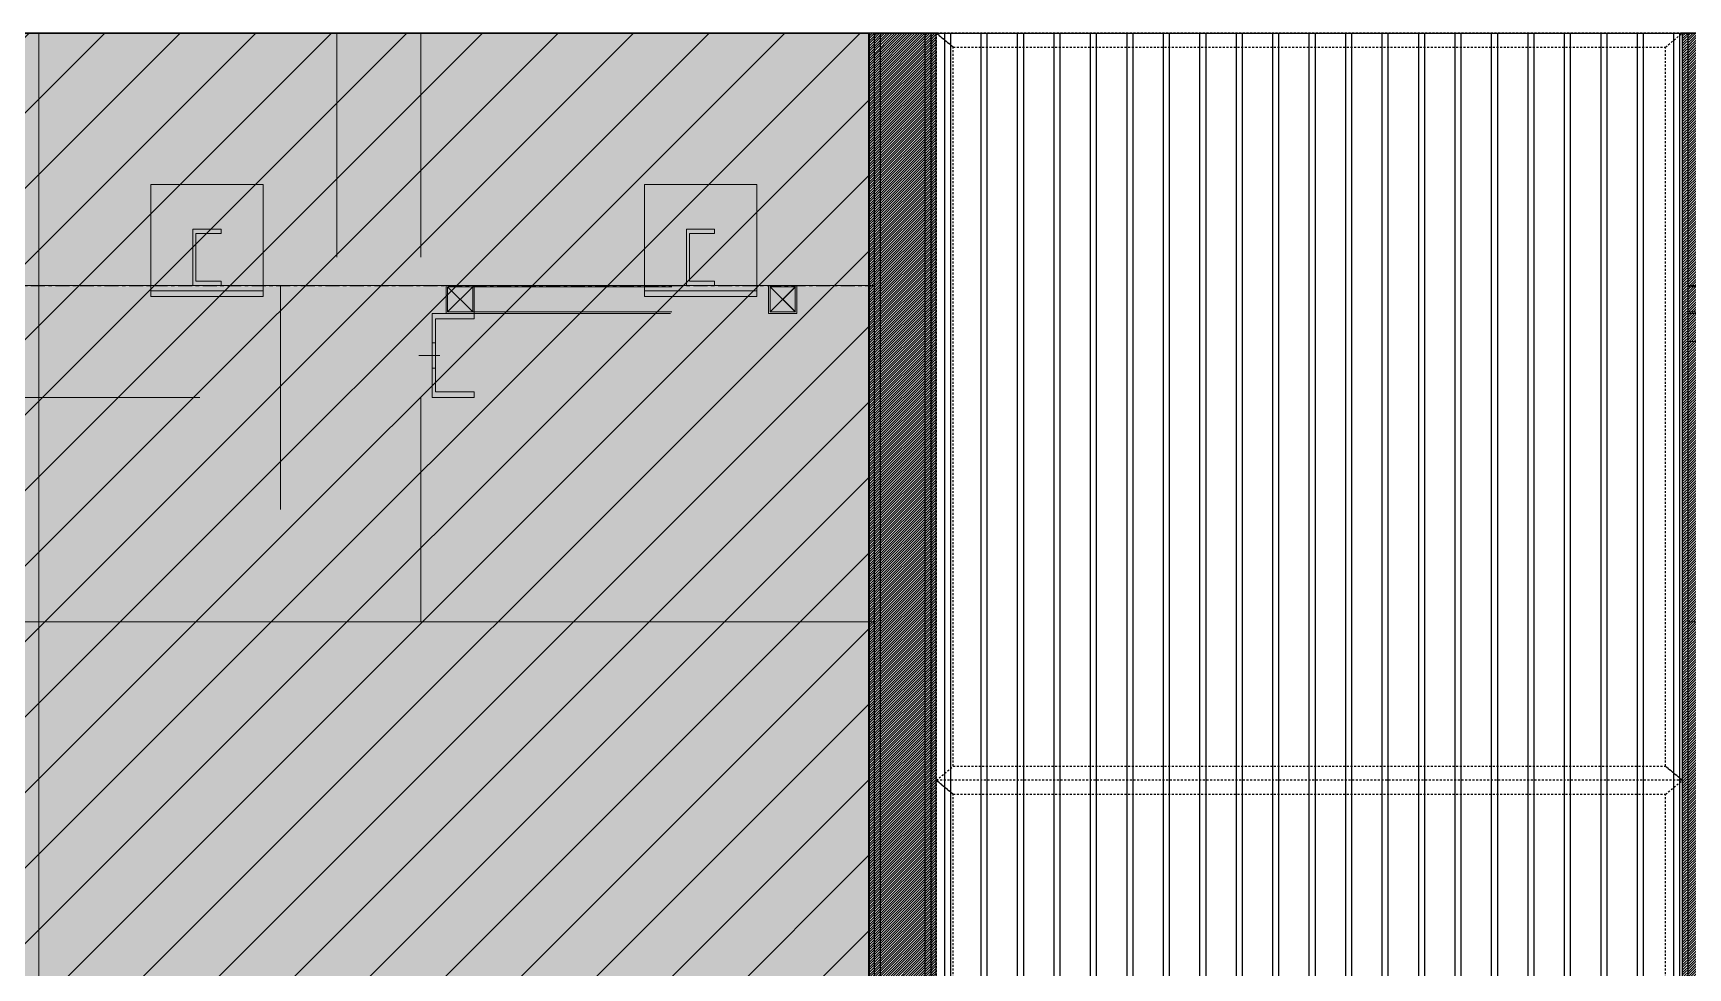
# Model space of a CAD drawing. Header units: millimetres. Extents: x 652937 to 1670132, y 1473552 to 2851037.
# Drawn here: x 835224 to 838174, y 1525273 to 1526940 of the extents above; entities that cross this region are included whole.
import ezdxf
from ezdxf.xclip import XClip

# ---------------------------------------------------------------- set-up
doc = ezdxf.new("R2010")
doc.units = ezdxf.units.MM
doc.header["$XCLIPFRAME"] = 0
for name, pattern in [('TA_GL_005.00000', [13.75, 5, -1.25, 1.25, -1.25, 5]), ('TA_HL_001.00000', [6.5, 3.55, -2.95]), ('XKITLINE00', [0]), ('XKITLINE02', [4, 2, -2])]:
    doc.linetypes.add(name, pattern=pattern)
doc.layers.add('000 - 0_HIDE_OBJ_FRAMING_DEF_SUB', color=1, linetype='Continuous', plot=False)
for name, color, linetype in [('000 - 0_SYM_DWG_GRIDLINE_MAIN_COLOR_251', 251, 'Continuous'), ('000 - CONCRETE_COL_WIPEOUT_', 250, 'Continuous'), ('000 - CONCRETE_WALL_MAIN_COLOR_2', 1, 'Continuous'), ('000 - H A T C H', 9, 'Continuous'), ('010 - ASPG_EXTR_MAIN_COLOR_2', 2, 'Continuous'), ('010 - ASPG_EXTR_WIPEOUT_', 250, 'Continuous'), ('010 - ASPG_FRAMING_MAIN_COLOR_1', 3, 'Continuous'), ('010 - ASPG_FRAMING_SUB_COLOR_2', 1, 'Continuous'), ('010 - ASPG_FRAMING_SUB_COLOR_3', 251, 'Continuous')]:
    doc.layers.add(name, color=color, linetype=linetype)
doc.layers.add('000_AREA_ASPG_AREA_HATCH_', color=7, linetype='Continuous', true_color=0xff8700, plot=False)
doc.layers.add('000_AREA_ASPG_AREA_MAIN_COLOR_1', color=7, linetype='Continuous', true_color=0xff8700, plot=False)
for name, color, linetype, lineweight in [('A-230-M_FLOOR', 2, 'Continuous', 25), ('Bolt', 7, 'Continuous', 0), ('Part', 2, 'Continuous', 0), ('Vertical Circulation', 7, 'Continuous', 9)]:
    doc.layers.add(name, color=color, linetype=linetype, lineweight=lineweight)
doc.styles.add('TA', font='', dxfattribs={"height": 4.5})
doc.styles.get('TA').set_extended_font_data('Cordia New')

# ---------------------------------------------------------------- blocks, each defined once
blk = doc.blocks.new('*U6164')
at = {"layer": '000 - 0_SYM_DWG_GRIDLINE_MAIN_COLOR_251', "linetype": 'ByBlock', "ltscale": 5}
blk.add_line((200, 0), (-30071, 0), dxfattribs=at)
at = {"style": 'TA', "flags": 1}
blk.add_attdef('LOCATION', (6, -6), '', height=4.5, rotation=270, dxfattribs=at)
blk = doc.blocks.new('W-1-PP18-ST_ENT3_REV02_20260413-044638_PP18_ENT3_ELE2-DIMS-2')
at = {"color": 6, "linetype": 'TA_GL_005.00000', "rotation": 180}
blk.add_blockref('*U6164', (-7244, 114420), dxfattribs=at)
blk = doc.blocks.new('GM_Louver Grill Vertical Z1 - Z Profile-20321545-ENT 3 ELE-4 Sheet')
at = {"layer": '000 - 0_HIDE_OBJ_FRAMING_DEF_SUB'}
blk.add_line((197327.3, 105550), (197327.3, 114870), dxfattribs=at)
blk = doc.blocks.new('E4')
at = {"layer": '000 - 0_HIDE_OBJ_FRAMING_DEF_SUB'}
for p, q in [((-1549352.3, 105550), (-1549352.3, 114870)), ((-1547952.3, 114870), (-1547952.3, 105550)), ((-1549352.3, 114820), (-1547952.3, 114820))]:
    blk.add_line(p, q, dxfattribs=at)
blk.add_lwpolyline([(-1549402.3, 114870), (-1547902.3, 114870), (-1547902.3, 105550), (-1549402.3, 105550)], close=True, dxfattribs=at)
at = {"layer": '000 - 0_HIDE_OBJ_FRAMING_DEF_SUB', "color": 8}
for p in [(-1746604.7, 0), (-1746529.7, 0), (-1746454.7, 0), (-1746379.7, 0), (-1746304.7, 0), (-1746229.7, 0), (-1746154.7, 0), (-1746079.7, 0), (-1746004.7, 0), (-1745929.7, 0), (-1745854.7, 0), (-1745779.7, 0), (-1745704.7, 0), (-1745629.7, 0), (-1745554.7, 0), (-1745479.7, 0), (-1745404.7, 0), (-1745329.7, 0)]:
    blk.add_blockref('GM_Louver Grill Vertical Z1 - Z Profile-20321545-ENT 3 ELE-4 Sheet', p, dxfattribs=at)
blk = doc.blocks.new('*A3534110')
at = {"layer": 'Part', "linetype": 'XKITLINE00', "lineweight": 0}
for p, q in [((616.947209, 162.330227), (616.947209, 162.430227)), ((616.947209, 162.430227), (619.147209, 162.430227)), ((619.147209, 162.330227), (616.947209, 162.330227)), ((619.147209, 162.330227), (619.147209, 162.430227)), ((619.147209, 162.430227), (619.147211, 162.430227)), ((619.147211, 162.330227), (619.147209, 162.330227))]:
    blk.add_line(p, q, dxfattribs=at)
at = {"layer": 'Part', "linetype": 'XKITLINE02', "lineweight": 0}
for p, q in [((616.947211, 162.330227), (616.947211, 162.430227)), ((619.147209, 162.430227), (619.147211, 162.430227)), ((619.147209, 162.330227), (619.147211, 162.330227)), ((619.147211, 162.330227), (619.147211, 162.430227))]:
    blk.add_line(p, q, dxfattribs=at)
blk = doc.blocks.new('*A3535111')
at = {"layer": 'Part', "linetype": 'XKITLINE00', "lineweight": 0}
for p, q in [((618.077209, 162.330227), (618.077209, 162.230227)), ((618.677209, 162.280227), (618.127209, 162.280227)), ((618.127209, 162.280227), (618.127209, 162.230227)), ((618.677209, 162.280227), (618.677209, 162.330227))]:
    blk.add_line(p, q, dxfattribs=at)
at = {"layer": 'Part', "linetype": 'XKITLINE02', "lineweight": 0}
for p, q in [((618.077209, 162.330227), (618.67721, 162.330227)), ((618.67721, 162.330227), (618.67721, 162.280227)), ((618.07721, 161.730227), (618.077209, 162.230227)), ((618.127209, 162.230227), (618.12721, 161.730227)), ((618.077209, 161.730227), (618.12721, 161.730227))]:
    blk.add_line(p, q, dxfattribs=at)
blk = doc.blocks.new('*A3536112')
at = {"layer": 'Part', "linetype": 'XKITLINE00', "lineweight": 0}
for p, q in [((616.747209, 162.630227), (616.947209, 162.430227)), ((619.177209, 162.430227), (619.347209, 162.630227)), ((616.947209, 162.430227), (619.177211, 162.430227))]:
    blk.add_line(p, q, dxfattribs=at)
at = {"layer": 'Part', "linetype": 'XKITLINE02', "lineweight": 0}
for p, q in [((616.747209, 162.630227), (619.347211, 162.630227)), ((616.947211, 162.430227), (616.747211, 162.630227)), ((619.177211, 162.430227), (619.347211, 162.630227))]:
    blk.add_line(p, q, dxfattribs=at)
blk = doc.blocks.new('*A3537113')
at = {"layer": 'Bolt', "linetype": 'XKITLINE02', "lineweight": 0}
for p, q in [((618.20641, 162.030227), (617.77721, 162.030227)), ((618.07721, 162.100227), (618.01721, 162.100227)), ((618.12721, 162.200227), (618.07721, 162.200227)), ((618.07721, 161.960227), (618.01721, 161.960227)), ((618.12721, 161.860227), (618.07721, 161.860227))]:
    blk.add_line(p, q, dxfattribs=at)
blk = doc.blocks.new('*A3538114')
at = {"layer": 'Bolt'}
for points in [[(617.217, 162.43), (617.217, 162.33), (617.077, 162.33), (617.077, 162.43)], [(619.017, 162.43), (619.017, 162.33), (618.877, 162.33), (618.877, 162.43)]]:
    blk.add_hatch(color=256, dxfattribs=at).paths.add_polyline_path(points, flags=17)
at = {"layer": 'Bolt', "linetype": 'XKITLINE00', "lineweight": 0}
for p, q in [((617.077, 162.33), (617.077, 162.43)), ((617.147, 162.33), (617.147, 162.43)), ((617.217, 162.33), (617.217, 162.43)), ((618.877, 162.33), (618.877, 162.43)), ((618.947, 162.33), (618.947, 162.43)), ((619.017, 162.33), (619.017, 162.43))]:
    blk.add_line(p, q, dxfattribs=at)
blk = doc.blocks.new('15')
at = {"layer": 'Part', "linetype": 'XKITLINE00', "lineweight": 0}
blk.add_line((663599.6429, 1524508.0262), (663599.6429, 1524508.0262), dxfattribs=at)
at = {"layer": 'Part', "color": 253, "linetype": 'XKITLINE00', "lineweight": 0}
blk.add_lwpolyline([(663601.1229, 1524508.0262), (663601.1229, 1524504.6962), (663599.6429, 1524504.6962), (663599.6429, 1524508.0262)], close=True, dxfattribs=at)
blk = doc.blocks.new('W-1-PP18-ST_ENT3_REV02_20260413-214324_PP18_ENT3_SE_ELE4-1')
at = {"layer": 'A-230-M_FLOOR', "lineweight": 9}
blk.add_lwpolyline([(8200, 114420), (8200, 114870), (20210.3, 114870), (20210.3, 114420)], dxfattribs=at)
at = {"layer": 'A-230-M_FLOOR', "color": 4, "lineweight": 9}
blk.add_lwpolyline([(15305, 103500), (15305, 114420)], dxfattribs=at)
at = {"layer": 'Part', "linetype": 'XKITLINE00', "lineweight": 0}
for p, q in [((19810.3, 114420), (8450, 114420)), ((15305, 113820), (11575, 113820))]:
    blk.add_line(p, q, dxfattribs=at)
at = {"layer": 'Part', "linetype": 'XKITLINE02', "lineweight": 0}
for p, q in [((14340.7, 113780), (14340.7, 111760)), ((14340.7, 113780), (14340.7, 111760)), ((14346.7, 113780), (14346.7, 111760)), ((14346.7, 113780), (14346.7, 111760)), ((14393.7, 113780), (14393.7, 113780)), ((14393.7, 113780), (14393.7, 113780)), ((15000.9, 113780), (15000.9, 111760)), ((15000.9, 113780), (15000.9, 111760)), ((15006.9, 113780), (15006.9, 111760)), ((15006.9, 113780), (15006.9, 111760)), ((15053.9, 113780), (15053.9, 113780)), ((15053.9, 113780), (15053.9, 113780))]:
    blk.add_line(p, q, dxfattribs=at)
at = {"layer": 'Part', "linetype": 'XKITLINE00', "lineweight": 0}
for points in [[(14393.7, 111760), (14393.7, 113780), (14293.7, 113780), (14293.7, 111760)], [(15053.9, 111760), (15053.9, 113780), (14953.9, 113780), (14953.9, 111760)]]:
    blk.add_lwpolyline(points, close=True, dxfattribs=at)
blk.add_blockref('E4', (1563456.2, 0))
at = {"lineweight": 0, "xscale": 100, "yscale": 100, "zscale": 100}
for name, p in [('*A3536112', (-47461, 97557)), ('*A3534110', (-47461, 97557)), ('*A3538114', (-47461, 97557)), ('*A3536112', (-46800.9, 97557)), ('*A3534110', (-46800.9, 97557)), ('*A3538114', (-46800.9, 97557)), ('*A3537113', (-47461, 97557)), ('*A3535111', (-47461, 97557)), ('*A3537113', (-46800.9, 97557)), ('*A3535111', (-46800.9, 97557))]:
    blk.add_blockref(name, p, dxfattribs=at)
at = {"layer": 'Vertical Circulation', "color": 4, "xscale": 1000, "yscale": 1000, "zscale": 1000}
blk.add_blockref('15', (-663587079.2, -1524393156.2), dxfattribs=at)
blk = doc.blocks.new('*A39834507')
at = {"layer": 'Part', "linetype": 'XKITLINE02', "lineweight": 0}
for p, q in [((77.772608, -64.620099), (76.522011, -64.620099)), ((76.522011, -64.620099), (76.522011, -67.620099)), ((77.772011, -67.620099), (77.772011, -64.620099)), ((76.522011, -67.620099), (77.772608, -67.620099))]:
    blk.add_line(p, q, dxfattribs=at)
blk = doc.blocks.new('*A40304554')
at = {"layer": 'Part', "linetype": 'XKITLINE00', "lineweight": 0}
for p, q in [((74.365186, -62.370099), (81.765336, -62.370099)), ((74.365186, -62.370099), (74.365186, -79.020099)), ((81.765186, -79.020099), (81.765186, -62.370099)), ((81.765336, -79.020099), (81.765336, -62.370099))]:
    blk.add_line(p, q, dxfattribs=at)
at = {"layer": 'Part', "linetype": 'XKITLINE02', "lineweight": 0}
for p, q in [((74.365336, -62.370099), (74.365186, -62.370099)), ((74.365336, -79.020099), (74.365336, -62.370099))]:
    blk.add_line(p, q, dxfattribs=at)
blk = doc.blocks.new('*A44785002')
at = {"layer": 'Part', "linetype": 'XKITLINE00', "lineweight": 0}
for p, q in [((74.265361, -64.620099), (74.365186, -64.620099)), ((110.596866, -64.620099), (81.765361, -64.620099)), ((74.265361, -67.620099), (74.365186, -67.620099)), ((110.596866, -67.620099), (81.765361, -67.620099))]:
    blk.add_line(p, q, dxfattribs=at)
at = {"layer": 'Part', "linetype": 'XKITLINE02', "lineweight": 0}
for p, q in [((81.765361, -64.620099), (74.365186, -64.620099)), ((81.765361, -67.620099), (74.365186, -67.620099))]:
    blk.add_line(p, q, dxfattribs=at)
blk = doc.blocks.new('*A47285252')
at = {"layer": 'Part', "linetype": 'XKITLINE02', "lineweight": 0}
for p, q in [((77.997011, -64.620099), (83.997011, -64.620099)), ((77.997011, -64.870099), (77.997011, -64.620099)), ((78.009514, -64.632599), (78.009514, -64.857599)), ((78.009514, -64.632599), (83.984514, -64.632599)), ((78.234559, -64.857599), (78.234559, -64.632599)), ((78.247061, -64.870099), (78.247061, -64.620099)), ((83.747061, -64.870099), (83.747061, -64.620099)), ((83.759559, -64.632599), (83.759559, -64.857599)), ((83.984514, -64.857599), (83.984514, -64.632599)), ((83.997011, -64.870099), (83.997011, -64.620099)), ((83.997011, -64.870099), (77.997011, -64.870099)), ((78.009514, -64.857599), (83.984514, -64.857599))]:
    blk.add_line(p, q, dxfattribs=at)
blk = doc.blocks.new('*A47295253')
at = {"layer": 'Part', "linetype": 'XKITLINE02', "lineweight": 0}
for p, q in [((76.522604, -64.620099), (53.802119, -64.620099)), ((76.522011, -65.620099), (76.522011, -64.620099)), ((53.802119, -65.620099), (76.522604, -65.620099))]:
    blk.add_line(p, q, dxfattribs=at)
blk = doc.blocks.new('*A47305254')
at = {"layer": 'Part', "linetype": 'XKITLINE00', "lineweight": 0}
for p, q in [((74.265186, -62.370099), (74.365186, -62.370099)), ((112.601869, -62.370099), (81.765186, -62.370099))]:
    blk.add_line(p, q, dxfattribs=at)
at = {"layer": 'Part', "linetype": 'XKITLINE02', "lineweight": 0}
for p, q in [((111.852019, -62.370099), (74.365186, -62.370099)), ((74.365186, -62.370099), (81.765186, -62.370099)), ((52.551889, -64.620099), (110.596866, -64.620099))]:
    blk.add_line(p, q, dxfattribs=at)
blk = doc.blocks.new('*A47315255')
at = {"layer": 'Part', "linetype": 'XKITLINE02', "lineweight": 0}
for p, q in [((84.235098, -64.870099), (83.85952, -64.870099)), ((83.85952, -64.870099), (83.85952, -65.620099)), ((84.23452, -64.920099), (84.23452, -64.870099)), ((83.88952, -65.570099), (83.88952, -64.920099)), ((83.88952, -64.920099), (84.235098, -64.920099)), ((83.85952, -65.620099), (84.235098, -65.620099)), ((84.235098, -65.570099), (83.88952, -65.570099)), ((84.23452, -65.620099), (84.23452, -65.570099))]:
    blk.add_line(p, q, dxfattribs=at)
blk = doc.blocks.new('*A47325256')
at = {"layer": 'Part', "linetype": 'XKITLINE02', "lineweight": 0}
for p, q in [((78.247584, -64.870099), (77.872016, -64.870099)), ((77.872016, -64.870099), (77.872016, -65.620099)), ((78.247016, -64.920099), (78.247016, -64.870099)), ((77.902016, -65.570099), (77.902016, -64.920099)), ((77.902016, -64.920099), (78.247584, -64.920099)), ((77.872016, -65.620099), (78.247584, -65.620099)), ((78.247584, -65.570099), (77.902016, -65.570099)), ((78.247016, -65.620099), (78.247016, -65.570099))]:
    blk.add_line(p, q, dxfattribs=at)
blk = doc.blocks.new('*A47565280')
at = {"layer": 'Part', "linetype": 'XKITLINE00', "lineweight": 0}
for p, q in [((86.022016, -67.770099), (86.022016, -67.720099)), ((86.022016, -67.720099), (87.122016, -67.720099)), ((86.022016, -67.770099), (87.122126, -67.770099)), ((87.122016, -67.770099), (87.122016, -67.720099)), ((87.122126, -67.770099), (87.122126, -67.720099))]:
    blk.add_line(p, q, dxfattribs=at)
at = {"layer": 'Part', "linetype": 'XKITLINE02', "lineweight": 0}
for p, q in [((86.022126, -67.770099), (86.022126, -67.720099)), ((87.122126, -67.720099), (87.122016, -67.720099)), ((87.122016, -67.720099), (87.122126, -67.720099))]:
    blk.add_line(p, q, dxfattribs=at)
blk = doc.blocks.new('*A47575281')
at = {"layer": 'Part', "linetype": 'XKITLINE00', "lineweight": 0}
for p, q in [((86.587041, -67.770099), (86.587041, -67.820099)), ((86.612041, -67.795099), (86.612041, -67.820099)), ((86.612041, -67.795099), (86.887041, -67.795099)), ((86.612101, -67.795099), (86.612101, -67.820099)), ((86.887041, -67.795099), (86.887041, -67.770099)), ((86.887101, -67.795099), (86.887101, -67.770099))]:
    blk.add_line(p, q, dxfattribs=at)
at = {"layer": 'Part', "linetype": 'XKITLINE02', "lineweight": 0}
for p, q in [((86.587041, -67.770099), (86.887101, -67.770099)), ((86.587041, -67.820099), (86.587041, -68.070099)), ((86.587101, -68.070099), (86.587101, -67.770099)), ((86.612041, -67.820099), (86.612041, -68.070099)), ((86.612101, -67.820099), (86.612101, -68.070099)), ((86.887101, -67.795099), (86.887041, -67.795099)), ((86.887041, -67.795099), (86.887101, -67.795099)), ((86.587041, -68.070099), (86.612101, -68.070099))]:
    blk.add_line(p, q, dxfattribs=at)
blk = doc.blocks.new('*A47585282')
at = {"layer": 'Part', "linetype": 'XKITLINE00', "lineweight": 0}
for p, q in [((85.921996, -67.620099), (86.022016, -67.720099)), ((87.221996, -67.620099), (87.122016, -67.720099)), ((87.122126, -67.720099), (87.222146, -67.620099)), ((86.022016, -67.720099), (87.122016, -67.720099))]:
    blk.add_line(p, q, dxfattribs=at)
at = {"layer": 'Part', "linetype": 'XKITLINE02', "lineweight": 0}
for p, q in [((85.922146, -67.620099), (85.921996, -67.620099)), ((85.921996, -67.620099), (87.222146, -67.620099)), ((86.022126, -67.720099), (85.922146, -67.620099)), ((87.122016, -67.720099), (87.122126, -67.720099)), ((87.122016, -67.720099), (87.122126, -67.720099))]:
    blk.add_line(p, q, dxfattribs=at)
blk = doc.blocks.new('*A47595283')
at = {"layer": 'Bolt', "linetype": 'XKITLINE02', "lineweight": 0}
for p, q in [((86.517471, -67.945099), (86.732071, -67.945099)), ((86.557064, -67.910099), (86.587064, -67.910099)), ((86.557078, -67.980099), (86.587078, -67.980099)), ((86.587052, -67.910099), (86.612052, -67.910099)), ((86.587091, -67.980099), (86.612091, -67.980099))]:
    blk.add_line(p, q, dxfattribs=at)
blk = doc.blocks.new('*A47605284')
at = {"layer": 'Bolt'}
for points in [[(86.137, -67.77), (86.137, -67.72), (86.207, -67.72), (86.207, -67.77)], [(86.937, -67.77), (86.937, -67.72), (87.007, -67.72), (87.007, -67.77)]]:
    blk.add_hatch(color=256, dxfattribs=at).paths.add_polyline_path(points, flags=17)
at = {"layer": 'Bolt', "linetype": 'XKITLINE00', "lineweight": 0}
for p, q in [((86.137, -67.72), (86.137, -67.77)), ((86.172, -67.72), (86.172, -67.77)), ((86.207, -67.72), (86.207, -67.77)), ((86.937, -67.72), (86.937, -67.77)), ((86.972, -67.72), (86.972, -67.77)), ((87.007, -67.72), (87.007, -67.77))]:
    blk.add_line(p, q, dxfattribs=at)
blk = doc.blocks.new('*A47645288')
at = {"layer": 'Part', "linetype": 'XKITLINE00', "lineweight": 0}
for p, q in [((82.715516, -67.770099), (82.715516, -67.720099)), ((82.715516, -67.720099), (83.815516, -67.720099)), ((82.715516, -67.770099), (83.815626, -67.770099)), ((83.815516, -67.770099), (83.815516, -67.720099)), ((83.815626, -67.770099), (83.815626, -67.720099))]:
    blk.add_line(p, q, dxfattribs=at)
at = {"layer": 'Part', "linetype": 'XKITLINE02', "lineweight": 0}
for p, q in [((82.715626, -67.770099), (82.715626, -67.720099)), ((83.815626, -67.720099), (83.815516, -67.720099)), ((83.815516, -67.720099), (83.815626, -67.720099))]:
    blk.add_line(p, q, dxfattribs=at)
blk = doc.blocks.new('*A47655289')
at = {"layer": 'Part', "linetype": 'XKITLINE00', "lineweight": 0}
for p, q in [((83.280541, -67.770099), (83.280541, -67.820099)), ((83.305541, -67.795099), (83.305541, -67.820099)), ((83.305541, -67.795099), (83.580541, -67.795099)), ((83.305601, -67.795099), (83.305601, -67.820099)), ((83.580541, -67.795099), (83.580541, -67.770099)), ((83.580601, -67.795099), (83.580601, -67.770099))]:
    blk.add_line(p, q, dxfattribs=at)
at = {"layer": 'Part', "linetype": 'XKITLINE02', "lineweight": 0}
for p, q in [((83.280541, -67.770099), (83.580601, -67.770099)), ((83.280541, -67.820099), (83.280541, -68.070099)), ((83.280601, -68.070099), (83.280601, -67.770099)), ((83.305541, -67.820099), (83.305541, -68.070099)), ((83.305601, -67.820099), (83.305601, -68.070099)), ((83.580601, -67.795099), (83.580541, -67.795099)), ((83.580541, -67.795099), (83.580601, -67.795099)), ((83.280541, -68.070099), (83.305601, -68.070099))]:
    blk.add_line(p, q, dxfattribs=at)
blk = doc.blocks.new('*A47665290')
at = {"layer": 'Part', "linetype": 'XKITLINE00', "lineweight": 0}
for p, q in [((82.615496, -67.620099), (82.715516, -67.720099)), ((83.915496, -67.620099), (83.815516, -67.720099)), ((83.815626, -67.720099), (83.915646, -67.620099)), ((82.715516, -67.720099), (83.815516, -67.720099))]:
    blk.add_line(p, q, dxfattribs=at)
at = {"layer": 'Part', "linetype": 'XKITLINE02', "lineweight": 0}
for p, q in [((82.615646, -67.620099), (82.615496, -67.620099)), ((82.615496, -67.620099), (83.915646, -67.620099)), ((82.715626, -67.720099), (82.615646, -67.620099)), ((83.815516, -67.720099), (83.815626, -67.720099)), ((83.815516, -67.720099), (83.815626, -67.720099))]:
    blk.add_line(p, q, dxfattribs=at)
blk = doc.blocks.new('*A47675291')
at = {"layer": 'Bolt', "linetype": 'XKITLINE02', "lineweight": 0}
for p, q in [((83.210971, -67.945099), (83.425571, -67.945099)), ((83.250564, -67.910099), (83.280564, -67.910099)), ((83.250578, -67.980099), (83.280578, -67.980099)), ((83.280552, -67.910099), (83.305552, -67.910099)), ((83.280591, -67.980099), (83.305591, -67.980099))]:
    blk.add_line(p, q, dxfattribs=at)
blk = doc.blocks.new('*A47685292')
at = {"layer": 'Bolt'}
for points in [[(82.831, -67.77), (82.831, -67.72), (82.901, -67.72), (82.901, -67.77)], [(83.631, -67.77), (83.631, -67.72), (83.701, -67.72), (83.701, -67.77)]]:
    blk.add_hatch(color=256, dxfattribs=at).paths.add_polyline_path(points, flags=17)
at = {"layer": 'Bolt', "linetype": 'XKITLINE00', "lineweight": 0}
for p, q in [((82.831, -67.72), (82.831, -67.77)), ((82.866, -67.72), (82.866, -67.77)), ((82.901, -67.72), (82.901, -67.77)), ((83.631, -67.72), (83.631, -67.77)), ((83.666, -67.72), (83.666, -67.77)), ((83.701, -67.72), (83.701, -67.77))]:
    blk.add_line(p, q, dxfattribs=at)
blk = doc.blocks.new('*A48405364')
at = {"layer": 'Bolt', "linetype": 'XKITLINE02', "lineweight": 0}
for p, q in [((77.902437, -65.132599), (77.872437, -65.132599)), ((77.942029, -65.245099), (77.752429, -65.245099)), ((77.902422, -65.357599), (77.872422, -65.357599))]:
    blk.add_line(p, q, dxfattribs=at)
blk = doc.blocks.new('*A49035427')
at = {"layer": 'Part', "linetype": 'XKITLINE02', "lineweight": 0}
for p, q in [((80.765609, -64.620099), (79.765409, -64.620099)), ((79.765409, -64.670099), (79.765409, -64.620099)), ((80.765609, -64.670099), (79.765409, -64.670099)), ((79.765609, -64.670099), (79.765609, -64.620099)), ((80.765409, -64.620099), (80.765609, -64.620099)), ((80.765409, -64.670099), (80.765409, -64.620099)), ((80.765609, -64.670099), (80.765409, -64.670099)), ((80.765609, -64.620099), (80.765609, -64.670099))]:
    blk.add_line(p, q, dxfattribs=at)
blk = doc.blocks.new('*A49045428')
at = {"layer": 'Part', "linetype": 'XKITLINE02', "lineweight": 0}
for p, q in [((80.765371, -63.720099), (79.765359, -63.720099)), ((79.765359, -63.720099), (79.765359, -64.720099)), ((79.765371, -64.720099), (79.765371, -63.720099)), ((80.765359, -64.720099), (80.765359, -63.720099)), ((80.765371, -64.720099), (80.765371, -63.720099)), ((79.765359, -64.720099), (80.765371, -64.720099))]:
    blk.add_line(p, q, dxfattribs=at)
blk = doc.blocks.new('*A49055429')
at = {"layer": 'Part', "linetype": 'XKITLINE02', "lineweight": 0}
for p, q in [((80.140387, -64.120099), (80.390527, -64.120099)), ((80.140387, -64.620099), (80.140387, -64.120099)), ((80.140527, -64.620099), (80.140527, -64.120099)), ((80.390527, -64.157599), (80.165387, -64.157599)), ((80.165387, -64.582599), (80.165387, -64.157599)), ((80.165527, -64.582599), (80.165527, -64.157599)), ((80.390387, -64.157599), (80.390387, -64.120099)), ((80.390527, -64.120099), (80.390527, -64.157599)), ((80.165387, -64.582599), (80.390527, -64.582599)), ((80.390387, -64.620099), (80.390387, -64.582599)), ((80.390527, -64.582599), (80.390527, -64.620099)), ((80.390527, -64.620099), (80.140387, -64.620099))]:
    blk.add_line(p, q, dxfattribs=at)
blk = doc.blocks.new('*A49065430')
at = {"layer": 'Part', "linetype": 'XKITLINE02', "lineweight": 0}
for p, q in [((75.740387, -64.120099), (75.990527, -64.120099)), ((75.740387, -64.620099), (75.740387, -64.120099)), ((75.740527, -64.620099), (75.740527, -64.120099)), ((75.990527, -64.157599), (75.765387, -64.157599)), ((75.765387, -64.582599), (75.765387, -64.157599)), ((75.765527, -64.582599), (75.765527, -64.157599)), ((75.990387, -64.157599), (75.990387, -64.120099)), ((75.990527, -64.120099), (75.990527, -64.157599)), ((75.765387, -64.582599), (75.990527, -64.582599)), ((75.990387, -64.620099), (75.990387, -64.582599)), ((75.990527, -64.582599), (75.990527, -64.620099)), ((75.990527, -64.620099), (75.740387, -64.620099))]:
    blk.add_line(p, q, dxfattribs=at)
blk = doc.blocks.new('*A49075431')
at = {"layer": 'Part', "linetype": 'XKITLINE02', "lineweight": 0}
for p, q in [((76.365371, -63.720099), (75.36536, -63.720099)), ((75.36536, -63.720099), (75.36536, -64.720099)), ((75.365371, -64.720099), (75.365371, -63.720099)), ((76.36536, -64.720099), (76.36536, -63.720099)), ((76.365371, -64.720099), (76.365371, -63.720099)), ((75.36536, -64.720099), (76.365371, -64.720099))]:
    blk.add_line(p, q, dxfattribs=at)
blk = doc.blocks.new('*A49085432')
at = {"layer": 'Part', "linetype": 'XKITLINE02', "lineweight": 0}
for p, q in [((76.365609, -64.620099), (75.365409, -64.620099)), ((75.365409, -64.670099), (75.365409, -64.620099)), ((76.365609, -64.670099), (75.365409, -64.670099)), ((75.365609, -64.670099), (75.365609, -64.620099)), ((76.365409, -64.620099), (76.365609, -64.620099)), ((76.365409, -64.670099), (76.365409, -64.620099)), ((76.365609, -64.670099), (76.365409, -64.670099)), ((76.365609, -64.620099), (76.365609, -64.670099))]:
    blk.add_line(p, q, dxfattribs=at)
blk = doc.blocks.new('*A49275451')
at = {"layer": 'Part', "linetype": 'XKITLINE02', "lineweight": 0}
for p, q in [((77.772604, -62.370099), (77.021911, -62.370099)), ((77.021911, -62.370099), (77.021911, -64.620099)), ((77.771911, -62.370099), (77.771911, -64.620099)), ((77.021911, -64.620099), (77.772604, -64.620099))]:
    blk.add_line(p, q, dxfattribs=at)
blk = doc.blocks.new('*A49285452')
at = {"layer": 'Part', "linetype": 'XKITLINE02', "lineweight": 0}
for p, q in [((80.872061, -64.620099), (80.872584, -64.620099)), ((81.122584, -64.620099), (80.872061, -64.620099)), ((80.872061, -64.620099), (80.872061, -64.870099)), ((81.109561, -64.857599), (80.884561, -64.632599)), ((80.884561, -64.857599), (81.109561, -64.632599)), ((80.884561, -64.632599), (80.885084, -64.632599)), ((80.884561, -64.857599), (80.884561, -64.632599)), ((80.884561, -64.632599), (81.109561, -64.632599)), ((80.885084, -64.857599), (81.110084, -64.632599)), ((80.885084, -64.632599), (81.110084, -64.857599)), ((81.109561, -64.632599), (81.110084, -64.632599)), ((81.109561, -64.632599), (81.109561, -64.857599)), ((81.122061, -64.620099), (81.122061, -64.870099)), ((80.872061, -64.870099), (81.122584, -64.870099)), ((80.884561, -64.857599), (80.885084, -64.857599)), ((81.109561, -64.857599), (80.884561, -64.857599)), ((81.109561, -64.857599), (81.110084, -64.857599))]:
    blk.add_line(p, q, dxfattribs=at)
blk = doc.blocks.new('*A49295453')
at = {"layer": 'Part', "linetype": 'XKITLINE02', "lineweight": 0}
for p, q in [((77.997011, -64.620099), (77.997584, -64.620099)), ((78.247584, -64.620099), (77.997011, -64.620099)), ((77.997011, -64.620099), (77.997011, -64.870099)), ((78.009514, -64.632599), (78.010084, -64.632599)), ((78.009514, -64.857599), (78.009514, -64.632599)), ((78.009514, -64.632599), (78.234559, -64.632599)), ((78.010084, -64.857599), (78.235084, -64.632599)), ((78.010084, -64.632599), (78.235084, -64.857599)), ((78.234559, -64.632599), (78.235084, -64.632599)), ((78.234559, -64.632599), (78.234559, -64.857599)), ((78.247061, -64.620099), (78.247061, -64.870099)), ((77.997011, -64.870099), (78.247584, -64.870099)), ((78.009514, -64.857599), (78.010084, -64.857599)), ((78.234559, -64.857599), (78.009514, -64.857599)), ((78.234559, -64.857599), (78.235084, -64.857599))]:
    blk.add_line(p, q, dxfattribs=at)
blk = doc.blocks.new('*A49515475')
at = {"layer": 'Part', "linetype": 'XKITLINE00', "lineweight": 0}
for p in [(88.071891, -83.220099), (90.071891, -65.120099)]:
    blk.add_line(p, (88.071891, -65.120099), dxfattribs=at)
at = {"layer": 'Part', "linetype": 'XKITLINE02', "lineweight": 0}
blk.add_line((88.072141, -83.220099), (88.072141, -65.120099), dxfattribs=at)
blk = doc.blocks.new('*A49535477')
at = {"layer": 'Part', "linetype": 'XKITLINE00', "lineweight": 0}
for p, q in [((86.322021, -67.820099), (86.322029, -67.820099)), ((86.322021, -67.820099), (86.322021, -71.470099)), ((86.322021, -67.820099), (86.822029, -67.820099)), ((86.822021, -67.820099), (86.822021, -71.470099)), ((86.822113, -67.820099), (86.822113, -71.470099)), ((86.822121, -67.820099), (86.822113, -67.820099)), ((86.322021, -71.825099), (86.322021, -77.870099)), ((86.822021, -71.795099), (86.822021, -77.870099)), ((86.822113, -71.795099), (86.822113, -77.870099)), ((86.322021, -77.870099), (86.322029, -77.870099)), ((86.322021, -77.870099), (86.822029, -77.870099)), ((86.822113, -77.870099), (86.822121, -77.870099))]:
    blk.add_line(p, q, dxfattribs=at)
at = {"layer": 'Part', "linetype": 'XKITLINE02', "lineweight": 0}
for p, q in [((86.322029, -67.820099), (86.322029, -77.870099)), ((86.322113, -77.870099), (86.322113, -67.820099)), ((86.322113, -67.820099), (86.322121, -67.820099)), ((86.322121, -77.870099), (86.322121, -67.820099)), ((86.557029, -67.820099), (86.557029, -77.870099)), ((86.557113, -67.820099), (86.557113, -77.870099)), ((86.587029, -67.820099), (86.587029, -77.870099)), ((86.587113, -67.820099), (86.587113, -77.870099)), ((86.822029, -67.820099), (86.822029, -77.870099)), ((86.822029, -67.820099), (86.822113, -67.820099)), ((86.822029, -67.820099), (86.822121, -67.820099)), ((86.822121, -77.870099), (86.822121, -67.820099)), ((86.322021, -71.470099), (86.322021, -71.825099)), ((86.822021, -71.470099), (86.822021, -71.795099)), ((86.822113, -71.470099), (86.822113, -71.795099)), ((86.322121, -77.870099), (86.322113, -77.870099)), ((86.822029, -77.870099), (86.822113, -77.870099)), ((86.822029, -77.870099), (86.822121, -77.870099))]:
    blk.add_line(p, q, dxfattribs=at)
blk = doc.blocks.new('*A49545478')
at = {"layer": 'Part', "linetype": 'XKITLINE00', "lineweight": 0}
for p, q in [((83.015521, -67.820099), (83.015529, -67.820099)), ((83.015521, -67.820099), (83.015521, -71.470099)), ((83.015521, -67.820099), (83.515529, -67.820099)), ((83.515521, -67.820099), (83.515521, -71.470099)), ((83.515613, -67.820099), (83.515613, -71.470099)), ((83.515621, -67.820099), (83.515613, -67.820099)), ((83.015521, -71.825099), (83.015521, -77.870099)), ((83.515521, -71.795099), (83.515521, -77.870099)), ((83.515613, -71.795099), (83.515613, -77.870099)), ((83.015521, -77.870099), (83.015529, -77.870099)), ((83.015521, -77.870099), (83.515529, -77.870099)), ((83.515613, -77.870099), (83.515621, -77.870099))]:
    blk.add_line(p, q, dxfattribs=at)
at = {"layer": 'Part', "linetype": 'XKITLINE02', "lineweight": 0}
for p, q in [((83.015529, -67.820099), (83.015529, -77.870099)), ((83.015613, -77.870099), (83.015613, -67.820099)), ((83.015613, -67.820099), (83.015621, -67.820099)), ((83.015621, -67.820099), (83.015621, -77.870099)), ((83.250529, -67.820099), (83.250529, -77.870099)), ((83.250613, -67.820099), (83.250613, -77.870099)), ((83.280529, -67.820099), (83.280529, -77.870099)), ((83.280613, -67.820099), (83.280613, -77.870099)), ((83.515529, -67.820099), (83.515529, -77.870099)), ((83.515529, -67.820099), (83.515613, -67.820099)), ((83.515529, -67.820099), (83.515621, -67.820099)), ((83.515621, -77.870099), (83.515621, -67.820099)), ((83.015521, -71.470099), (83.015521, -71.825099)), ((83.515521, -71.470099), (83.515521, -71.795099)), ((83.515613, -71.470099), (83.515613, -71.795099)), ((83.015621, -77.870099), (83.015613, -77.870099)), ((83.515529, -77.870099), (83.515613, -77.870099)), ((83.515529, -77.870099), (83.515621, -77.870099))]:
    blk.add_line(p, q, dxfattribs=at)
blk = doc.blocks.new('*A50215545')
at = {"layer": 'Part', "linetype": 'XKITLINE02', "lineweight": 0}
for p, q in [((83.697041, -65.620099), (84.397141, -65.620099)), ((83.697041, -66.120099), (83.697041, -65.620099)), ((83.697141, -65.620099), (83.697141, -65.655099)), ((84.397041, -65.620099), (84.397041, -66.120099)), ((84.397141, -65.620099), (84.397041, -65.620099)), ((84.397141, -65.655099), (84.397141, -65.620099)), ((84.397141, -65.655099), (83.697048, -65.655099)), ((83.697048, -65.655099), (83.697048, -66.120099)), ((84.397048, -66.120099), (84.397048, -65.655099)), ((84.397048, -65.655099), (84.397141, -65.655099)), ((84.397048, -66.120099), (83.697041, -66.120099)), ((84.397041, -66.120099), (84.397048, -66.120099))]:
    blk.add_line(p, q, dxfattribs=at)
blk = doc.blocks.new('*A50225546')
at = {"layer": 'Part', "linetype": 'XKITLINE02', "lineweight": 0}
for p, q in [((83.697048, -65.620099), (83.727133, -65.620099)), ((83.697048, -66.045099), (83.697048, -65.620099)), ((83.697133, -65.620099), (83.697133, -65.760099)), ((83.727048, -65.620099), (83.727048, -66.045099)), ((83.727133, -65.620099), (83.727048, -65.620099)), ((83.727133, -65.760099), (83.727133, -65.620099)), ((83.697133, -65.760099), (83.697076, -66.045099)), ((83.727133, -65.760099), (83.697133, -65.760099)), ((83.727076, -66.045099), (83.727133, -65.760099)), ((83.727076, -66.045099), (83.697048, -66.045099)), ((83.727048, -66.045099), (83.727076, -66.045099))]:
    blk.add_line(p, q, dxfattribs=at)
blk = doc.blocks.new('*A50235547')
at = {"layer": 'Part', "linetype": 'XKITLINE02', "lineweight": 0}
for p, q in [((84.367048, -65.620099), (84.397133, -65.620099)), ((84.367048, -66.045099), (84.367048, -65.620099)), ((84.367133, -65.620099), (84.367133, -65.760099)), ((84.397048, -65.620099), (84.397048, -66.045099)), ((84.397133, -65.620099), (84.397048, -65.620099)), ((84.397133, -65.760099), (84.397133, -65.620099)), ((84.367133, -65.760099), (84.367076, -66.045099)), ((84.397133, -65.760099), (84.367133, -65.760099)), ((84.397076, -66.045099), (84.397133, -65.760099)), ((84.397076, -66.045099), (84.367048, -66.045099)), ((84.397048, -66.045099), (84.397076, -66.045099))]:
    blk.add_line(p, q, dxfattribs=at)
blk = doc.blocks.new('*A50245548')
at = {"layer": 'Bolt', "linetype": 'XKITLINE00', "lineweight": 0}
for p, q in [((83.797045, -65.895099), (83.846995, -65.895099)), ((83.872045, -65.820099), (83.872045, -65.870049)), ((83.872045, -65.970099), (83.872045, -65.920149)), ((83.947045, -65.895099), (83.897095, -65.895099)), ((84.147045, -65.895099), (84.196995, -65.895099)), ((84.222045, -65.820099), (84.222045, -65.870049)), ((84.222045, -65.970099), (84.222045, -65.920149)), ((84.297045, -65.895099), (84.247095, -65.895099))]:
    blk.add_line(p, q, dxfattribs=at)
blk = doc.blocks.new('*A50655589')
at = {"layer": 'Part', "linetype": 'XKITLINE02', "lineweight": 0}
for p, q in [((84.097011, -64.620099), (90.097011, -64.620099)), ((84.097011, -64.870099), (84.097011, -64.620099)), ((84.109514, -64.632599), (84.109514, -64.857599)), ((84.109514, -64.632599), (90.084513, -64.632599)), ((84.334559, -64.857599), (84.334559, -64.632599)), ((84.347061, -64.870099), (84.347061, -64.620099)), ((89.847061, -64.870099), (89.847061, -64.620099)), ((89.859559, -64.632599), (89.859559, -64.857599)), ((90.084513, -64.857599), (90.084513, -64.632599)), ((90.097011, -64.870099), (90.097011, -64.620099)), ((90.097011, -64.870099), (84.097011, -64.870099)), ((84.109514, -64.857599), (90.084513, -64.857599))]:
    blk.add_line(p, q, dxfattribs=at)
blk = doc.blocks.new('*A50675591')
at = {"layer": 'Part', "linetype": 'XKITLINE02', "lineweight": 0}
for p, q in [((83.872584, -64.590099), (83.872577, -64.590099)), ((83.872577, -64.590099), (84.222584, -64.590099)), ((83.872577, -64.620099), (83.872577, -64.590099)), ((84.222577, -64.590099), (84.222577, -64.620099)), ((84.222577, -64.620099), (83.872577, -64.620099)), ((84.222577, -64.620099), (84.222584, -64.620099))]:
    blk.add_line(p, q, dxfattribs=at)
blk = doc.blocks.new('*A50755599')
at = {"layer": 'Part', "linetype": 'XKITLINE02', "lineweight": 0}
for p, q in [((83.747061, -64.620099), (83.747584, -64.620099)), ((83.997584, -64.620099), (83.747061, -64.620099)), ((83.747061, -64.620099), (83.747061, -64.870099)), ((83.759559, -64.632599), (83.760084, -64.632599)), ((83.759559, -64.857599), (83.759559, -64.632599)), ((83.759559, -64.632599), (83.984514, -64.632599)), ((83.760084, -64.857599), (83.985084, -64.632599)), ((83.760084, -64.632599), (83.985084, -64.857599)), ((83.984514, -64.632599), (83.985084, -64.632599)), ((83.984514, -64.632599), (83.984514, -64.857599)), ((83.997011, -64.620099), (83.997011, -64.870099)), ((83.747061, -64.870099), (83.997584, -64.870099)), ((83.759559, -64.857599), (83.760084, -64.857599)), ((83.984514, -64.857599), (83.759559, -64.857599)), ((83.984514, -64.857599), (83.985084, -64.857599))]:
    blk.add_line(p, q, dxfattribs=at)
blk = doc.blocks.new('*A50775601')
at = {"layer": 'Part', "linetype": 'XKITLINE02', "lineweight": 0}
for p, q in [((84.097011, -64.620099), (84.097584, -64.620099)), ((84.347584, -64.620099), (84.097011, -64.620099)), ((84.097011, -64.620099), (84.097011, -64.870099)), ((84.109514, -64.632599), (84.110084, -64.632599)), ((84.109514, -64.857599), (84.109514, -64.632599)), ((84.109514, -64.632599), (84.334559, -64.632599)), ((84.110084, -64.857599), (84.335084, -64.632599)), ((84.110084, -64.632599), (84.335084, -64.857599)), ((84.334559, -64.632599), (84.335084, -64.632599)), ((84.334559, -64.632599), (84.334559, -64.857599)), ((84.347061, -64.620099), (84.347061, -64.870099)), ((84.097011, -64.870099), (84.347584, -64.870099)), ((84.109514, -64.857599), (84.110084, -64.857599)), ((84.334559, -64.857599), (84.109514, -64.857599)), ((84.334559, -64.857599), (84.335084, -64.857599))]:
    blk.add_line(p, q, dxfattribs=at)
blk = doc.blocks.new('*A50785602')
at = {"layer": 'Part', "linetype": 'XKITLINE02', "lineweight": 0}
for p, q in [((86.972061, -64.620099), (86.972584, -64.620099)), ((87.222584, -64.620099), (86.972061, -64.620099)), ((86.972061, -64.620099), (86.972061, -64.870099)), ((87.209561, -64.857599), (86.984561, -64.632599)), ((86.984561, -64.857599), (87.209561, -64.632599)), ((86.984561, -64.632599), (86.985084, -64.632599)), ((86.984561, -64.857599), (86.984561, -64.632599)), ((86.984561, -64.632599), (87.209561, -64.632599)), ((86.985084, -64.857599), (87.210084, -64.632599)), ((86.985084, -64.632599), (87.210084, -64.857599)), ((87.209561, -64.632599), (87.210084, -64.632599)), ((87.209561, -64.632599), (87.209561, -64.857599)), ((87.222061, -64.620099), (87.222061, -64.870099)), ((86.972061, -64.870099), (87.222584, -64.870099)), ((86.984561, -64.857599), (86.985084, -64.857599)), ((87.209561, -64.857599), (86.984561, -64.857599)), ((87.209561, -64.857599), (87.210084, -64.857599))]:
    blk.add_line(p, q, dxfattribs=at)
blk = doc.blocks.new('W-1-PP18-ST_ENT3_REV02_20260413-214457_PP18_ENT3_SE_ELE4-2')
at = {"lineweight": 0, "xscale": 200, "yscale": 200, "zscale": 200}
for name in ['*A47305254', '*A40304554', '*A49275451', '*A49075431', '*A49045428', '*A49065430', '*A49055429', '*A44785002', '*A47295253', '*A49085432', '*A39834507', '*A47285252', '*A49295453', '*A49035427', '*A49285452', '*A50755599', '*A50675591', '*A50655589', '*A50775601', '*A50785602', '*A47325256', '*A47315255', '*A48405364', '*A49515475', '*A50215545', '*A50225546', '*A50235547', '*A50245548', '*A47665290', '*A47645288', '*A47685292', '*A47585282', '*A47565280', '*A47605284', '*A49545478', '*A47675291', '*A47655289', '*A49535477', '*A47595283', '*A47575281']:
    blk.add_blockref(name, (-2309.3778, 127344.0198), dxfattribs=at)
blk = doc.blocks.new('*U7583')
blk.add_wipeout([(3262.6, -11470), (3262.6, -12310), (3000, -12310), (3000, -8620), (0, -8620), (0, 0), (7480, 0), (7480, -9340), (13872, -9340), (13872, -12310), (4562.6, -12310), (4562.6, -11470)])
at = {"layer": '000 - H A T C H'}
h = blk.add_hatch(dxfattribs=at)
h.set_pattern_fill('AR-CONC', color=8, scale=0.05)
h.paths.add_polyline_path([(7480, 0), (0, 0), (0, -8620), (3000, -8620), (3000, -12310), (3262.6, -12310), (3262.6, -11470), (4562.6, -11470), (4562.6, -12310), (13872, -12310), (13872, -9340), (7480, -9340)])
at = {"layer": '000 - CONCRETE_COL_WIPEOUT_', "color": 0}
blk.add_lwpolyline([(3262.6, -11470), (3262.6, -12310), (3000, -12310), (3000, -8620), (0, -8620), (0, 0), (7480, 0), (7480, -9340), (13872, -9340), (13872, -12310), (4562.6, -12310), (4562.6, -11470)], close=True, dxfattribs=at)
blk = doc.blocks.new('A$Ccc5d2e7b')
at = {"layer": '000 - CONCRETE_WALL_MAIN_COLOR_2'}
blk.add_blockref('*U7583', (0, 0), dxfattribs=at)
at = {"layer": '000 - H A T C H'}
h = blk.add_hatch(dxfattribs=at)
h.set_pattern_fill('ANSI31', color=1, scale=30)
h.set_pattern_definition([(45, (-88709.82, -145266.49), (-67.35192, 67.35192), [])])
h.paths.add_polyline_path([(4562.6, -11470), (4562.6, -12310), (13872, -12310), (13872, -9340), (7480, -9340), (7480, 0), (0, 0), (0, -8620), (3000, -8620), (3000, -12310), (3262.6, -12310), (3262.6, -11470)])
at = {"color": 6}
blk.add_lwpolyline([(0, 0), (0, -8620), (3000, -8620), (3000, -12310), (3262.7, -12310), (3262.6, -11470), (4562.6, -11470), (4562.6, -12310), (13872, -12310), (13872, -9340), (7480, -9340), (7480, 0)], close=True, dxfattribs=at)
blk = doc.blocks.new('*U6723')
blk.add_wipeout([(50, 0), (1400, 0), (1400, 9330), (50, 9330)]).dxf.layer = '010 - ASPG_EXTR_WIPEOUT_'
at = {"layer": '010 - ASPG_EXTR_MAIN_COLOR_2'}
for points in [[(64.8, 0), (75, 0), (75, 9330), (64.8, 9330)], [(129.8, 0), (140, 0), (140, 9330), (129.8, 9330)], [(194.8, 0), (205, 0), (205, 9330), (194.8, 9330)], [(259.8, 0), (270, 0), (270, 9330), (259.8, 9330)], [(324.8, 0), (335, 0), (335, 9330), (324.8, 9330)], [(389.8, 0), (400, 0), (400, 9330), (389.8, 9330)], [(454.8, 0), (465, 0), (465, 9330), (454.8, 9330)], [(519.8, 0), (530, 0), (530, 9330), (519.8, 9330)], [(584.8, 0), (595, 0), (595, 9330), (584.8, 9330)], [(649.8, 0), (660, 0), (660, 9330), (649.8, 9330)], [(714.8, 0), (725, 0), (725, 9330), (714.8, 9330)], [(779.8, 0), (790, 0), (790, 9330), (779.8, 9330)], [(844.8, 0), (855, 0), (855, 9330), (844.8, 9330)], [(909.8, 0), (920, 0), (920, 9330), (909.8, 9330)], [(974.8, 0), (985, 0), (985, 9330), (974.8, 9330)], [(1039.8, 0), (1050, 0), (1050, 9330), (1039.8, 9330)], [(1104.8, 0), (1115, 0), (1115, 9330), (1104.8, 9330)], [(1169.8, 0), (1180, 0), (1180, 9330), (1169.8, 9330)], [(1234.8, 0), (1245, 0), (1245, 9330), (1234.8, 9330)], [(1299.8, 0), (1310, 0), (1310, 9330), (1299.8, 9330)], [(1364.8, 0), (1375, 0), (1375, 9330), (1364.8, 9330)]]:
    blk.add_lwpolyline(points, close=True, dxfattribs=at)
at = {"layer": '010 - ASPG_FRAMING_SUB_COLOR_2'}
blk.add_lwpolyline([(50, 0), (1400, 0), (1400, 9330), (50, 9330)], close=True, dxfattribs=at)
blk.add_wipeout([(1400, 0), (1500, 0), (1500, 9330), (1400, 9330)]).dxf.layer = '010 - ASPG_EXTR_WIPEOUT_'
at = {"layer": '010 - ASPG_FRAMING_MAIN_COLOR_1'}
for points in [[(1400, 0), (1410, 0), (1410, 9330), (1400, 9330)], [(1490, 0), (1500, 0), (1500, 9330), (1490, 9330)]]:
    blk.add_lwpolyline(points, close=True, dxfattribs=at)
at = {"layer": '010 - ASPG_FRAMING_SUB_COLOR_2'}
blk.add_lwpolyline([(1400, 0), (1500, 0), (1500, 9330), (1400, 9330)], close=True, dxfattribs=at)
blk = doc.blocks.new('*U8803')
at = {"layer": '010 - ASPG_FRAMING_SUB_COLOR_3', "linetype": 'ByBlock'}
for points in [[(0, 0), (0, 1330), (25, 1300), (25, 30), (0, 0)], [(1332.9, 1330), (0, 1330), (25, 1300), (1307.9, 1300)], [(1332.9, 0), (1332.9, 1330), (1307.9, 1300), (1307.9, 30), (1332.9, 0)], [(25, 30), (1307.9, 30), (1332.9, 0), (0, 0), (25, 30)]]:
    blk.add_lwpolyline(points, close=True, dxfattribs=at)
blk = doc.blocks.new('*U8820')
at = {"layer": '000_AREA_ASPG_AREA_HATCH_', "transparency": 33554539}
h = blk.add_hatch(dxfattribs=at)
h.set_pattern_fill('ANSI31', color=256)
h.set_pattern_definition([(45, (-24.4354, 9304.1105), (-2.245064, 2.245064), [])])
h.paths.add_polyline_path([(-60, 0), (60, 0), (60, 9330), (-60, 9330)])
at = {"layer": '000_AREA_ASPG_AREA_MAIN_COLOR_1'}
blk.add_lwpolyline([(-60, 0), (60, 0), (60, 9330), (-60, 9330)], close=True, dxfattribs=at)

msp = doc.modelspace()

# ---------------------------------------------------------------- block references
at = {"color": 6}
msp.add_blockref('A$Ccc5d2e7b', (829234.2162, 1526940.4203), dxfattribs=at)

# ---------------------------------------------------------------- next in the draw order: block references
msp.add_blockref('W-1-PP18-ST_ENT3_REV02_20260413-044638_PP18_ENT3_ELE2-DIMS-2', (822670.5264, 1412070.4203), dxfattribs=at)

# ---------------------------------------------------------------- next in the draw order: block references
ref = msp.add_blockref('W-1-PP18-ST_ENT3_REV02_20260413-214324_PP18_ENT3_SE_ELE4-1', (822670.5264, 1412070.4203), dxfattribs=at)
XClip(ref).set_block_clipping_path([(-8921.6742467015, 100922), (26429.9241350386, 117178.2602934372)])

# ---------------------------------------------------------------- next in the draw order: block references
ref = msp.add_blockref('W-1-PP18-ST_ENT3_REV02_20260413-214457_PP18_ENT3_SE_ELE4-2', (822670.5264, 1412070.4203), dxfattribs=at)
XClip(ref).set_block_clipping_path([(-8921.6742467015, 100922), (26429.9241350386, 117178.2602934372)])

# ---------------------------------------------------------------- next in the draw order: block references
at = {"xscale": -1}
msp.add_blockref('*U6723', (838224.5264, 1517610.4203), dxfattribs=at)

# ---------------------------------------------------------------- next in the draw order: block references
for p in [(836774.5264, 1517610.4203), (838224.5264, 1517610.4203)]:
    msp.add_blockref('*U8820', p)
at = {"linetype": 'TA_HL_001.00000', "rotation": 90}
for p in [(838164.5264, 1525607.5632), (838164.5264, 1524274.7061)]:
    msp.add_blockref('*U8803', p, dxfattribs=at)

doc.saveas('drawing.dxf')
